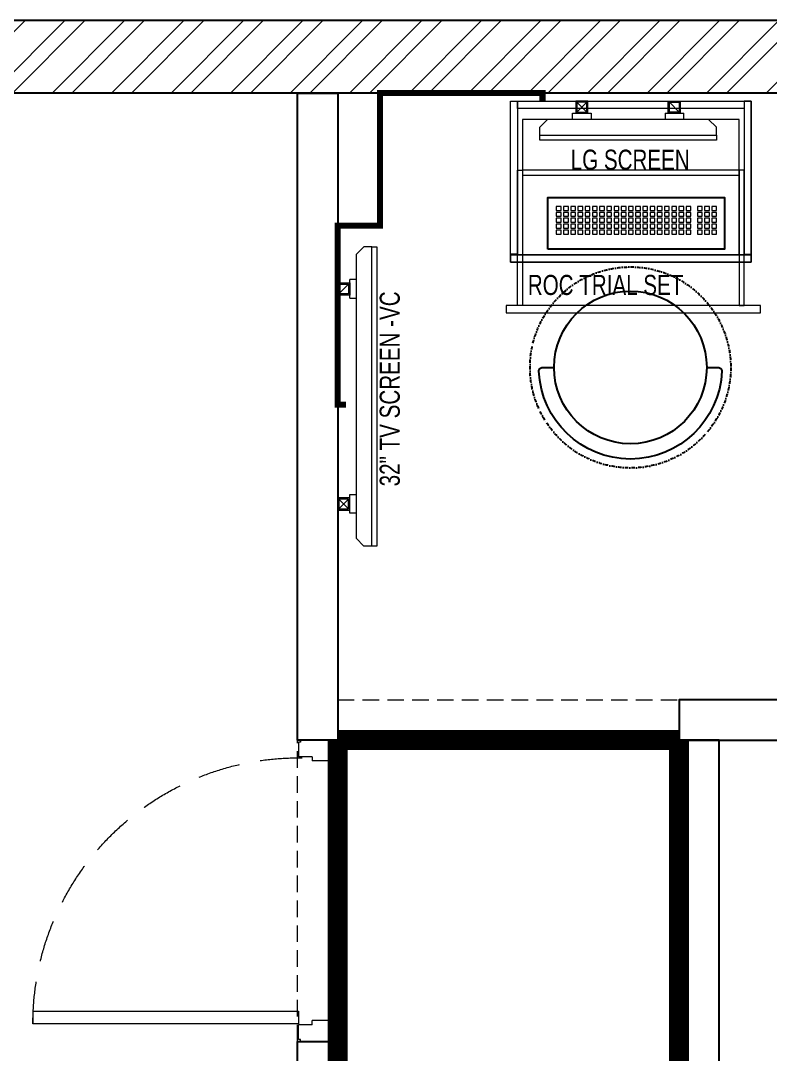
# Model space of a CAD drawing. Header units: feet. Extents: x 3461863 to 3472783, y -5468140 to -5450300.
# Drawn here: x 3469264 to 3471131, y -5452872 to -5450300 of the extents above; entities that cross this region are included whole.
import ezdxf

# ---------------------------------------------------------------- set-up
doc = ezdxf.new("R2010")
doc.units = ezdxf.units.FT
doc.header["$LTSCALE"] = 33
doc.header["$MEASUREMENT"] = 0
for name, pattern in [('a_p6_plan_L18$0$HIDDEN', [0.375, 0.25, -0.125]), ('ACAD_ISO03W100', [30, 12, -18]), ('DASHDOT2', [0.5, 0.25, -0.125, 0, -0.125]), ('HIDDEN', [9.525, 6.35, -3.175]), ('HIDDEN2', [4.7625, 3.175, -1.5875])]:
    doc.linetypes.add(name, pattern=pattern)
doc.layers.add('A-WALL', color=1, linetype='Continuous')
doc.layers.add('LAMINATE FINISH', color=80, linetype='Continuous')
for name, color, linetype, lineweight in [('Door', 2, 'Continuous', 13), ('Floor-Unit', 1, 'Continuous', 13), ('LENS-CURTAIN', 5, 'a_p6_plan_L18$0$HIDDEN', 9), ('LENS-DIM', 252, 'Continuous', 5), ('LENS-DOOR', 34, 'Continuous', 20), ('LENS-FURNITURE', 13, 'Continuous', 9), ('LENS-PARTITION', 21, 'Continuous', 25), ('LENS-TEXT', 31, 'Continuous', 5), ('LENS_PARTITION', 21, 'Continuous', 25), ('LK-EQPMT', 3, 'Continuous', 18), ('LK-TILES FINISH', 251, 'Continuous', 5), ('LN-ELEVATION-1', 81, 'Continuous', 25), ('LN-ELEVATION-2', 103, 'Continuous', 20), ('LN-HATCH', 251, 'Continuous', 0), ('TV', 92, 'Continuous', 18)]:
    doc.layers.add(name, color=color, linetype=linetype, lineweight=lineweight)
doc.styles.get("Standard").update_dxf_attribs({"font": 'GILC____.TTF'})

# ---------------------------------------------------------------- blocks, each defined once
blk = doc.blocks.new('A$Cec5670a9')
at = {"layer": 'LN-HATCH'}
h = blk.add_hatch(dxfattribs=at)
h.set_pattern_fill('ANSI32', color=256, scale=11, angle=180)
h.set_pattern_definition([(225, (-5559415.95, -35411.84), (74.087113, -74.087113), []), (225, (-5559465.34, -35411.84), (74.087113, -74.087113), [])])
h.paths.add_polyline_path([(9802.7, -4655.8), (9802.7, -1975.8), (9622.7, -1975.8), (9622.7, -4655.8)])
h.paths.add_polyline_path([(9802.7, -1475.8), (9802.7, 1885.2), (9622.7, 1885.2), (9622.7, -869.4), (9622.7, -1475.8)])
h.paths.add_polyline_path([(9802.7, 2385.2), (9802.7, 6735.2), (9622.7, 6735.2), (9622.7, 2385.2)])
h.paths.add_polyline_path([(9301.9, 11875.2), (9301.9, 12055.2), (4642.7, 12055.2), (4642.7, 11875.2)])
h.paths.add_polyline_path([(9802.7, 6995.2), (9802.7, 11795.2), (9622.7, 11795.2), (9622.7, 6995.2)])
at = {"layer": 'A-WALL'}
for p, q in [((9302.7, 12055.2), (2812.7, 12055.2)), ((9302.7, 11875.2), (4642.7, 11875.2))]:
    blk.add_line(p, q, dxfattribs=at)
blk = doc.blocks.new('TRIAL SET ROC')
at = {"layer": 'LENS-DIM', "ltscale": 0.5}
for points in [[(-400.4, -364.3), (-430.4, -364.3)], [(169.6, -364.3), (139.6, -364.3)]]:
    blk.add_lwpolyline(points, dxfattribs=at)
at = {"layer": 'LENS-FURNITURE'}
blk.add_lwpolyline([(-430.4, 18), (169.6, 18), (169.6, -382.3), (-430.4, -382.3)], close=True, dxfattribs=at)
at = {"layer": 'LENS-FURNITURE', "color": 146}
for points in [[(-412.4, -153.6), (-400.4, -153.6), (-400.4, -490.6), (-412.4, -490.6)], [(139.6, -153.6), (-400.4, -153.6), (-400.4, -165.6), (139.6, -165.6)], [(151.6, -153.6), (139.6, -153.6), (139.6, -490.6), (151.6, -490.6)], [(192.1, -490.6), (-440.9, -490.6), (-440.9, -508.6), (192.1, -508.6)]]:
    blk.add_lwpolyline(points, close=True, dxfattribs=at)
at = {"layer": 'LN-ELEVATION-2'}
for points in [[(-430.4, 18), (-412.4, 18), (-412.4, -362.3), (-430.4, -362.3)], [(-412.4, 18), (151.6, 18), (151.6, 0), (-412.4, 0)], [(169.6, 18), (151.6, 18), (151.6, -362.3), (169.6, -362.3)], [(169.6, -364.3), (-430.4, -364.3), (-430.4, -382.3), (169.6, -382.3)], [(169.6, -382.3), (-430.4, -382.3), (-430.4, -364.3), (169.6, -364.3)]]:
    blk.add_lwpolyline(points, close=True, dxfattribs=at)
at = {"layer": 'LN-ELEVATION-2', "linetype": 'HIDDEN', "ltscale": 100}
blk.add_lwpolyline([(-400.4, -364.3), (139.6, -364.3), (139.6, -27.4), (-400.4, -27.4)], close=True, dxfattribs=at)
at = {"insert": (-386.9, -414.1), "char_height": 50, "attachment_point": 1}
blk.add_mtext_dynamic_manual_height_columns('ROC TRIAL SET', width=625.228, gutter_width=500, heights=[0], dxfattribs=at)
blk = doc.blocks.new('*U26')
at = {"layer": 'LK-EQPMT', "ltscale": 12}
blk.add_lwpolyline([(6, 4.9), (-6, 4.9), (-6, -4.9), (6, -4.9)], close=True, dxfattribs=at)
blk = doc.blocks.new('*U27')
at = {"color": 0, "linetype": 'ByBlock', "lineweight": -2}
for p in [(0, 0), (18, 0), (35.9, 0), (53.9, 0), (71.8, 0), (89.8, 0), (107.8, 0), (125.7, 0), (143.7, 0), (161.6, 0), (179.6, 0), (197.6, 0), (215.5, 0), (233.5, 0), (251.4, 0), (269.4, 0), (287.4, 0), (305.3, 0), (323.3, 0), (0, -14.7), (0, -29.5), (18, -14.7), (18, -29.5), (35.9, -14.7), (35.9, -29.5), (53.9, -14.7), (53.9, -29.5), (71.8, -14.7), (71.8, -29.5), (89.8, -14.7), (89.8, -29.5), (107.8, -14.7), (107.8, -29.5), (125.7, -14.7), (125.7, -29.5), (143.7, -14.7), (143.7, -29.5), (161.6, -14.7), (161.6, -29.5), (179.6, -14.7), (179.6, -29.5), (197.6, -14.7), (197.6, -29.5), (215.5, -14.7), (215.5, -29.5), (233.5, -14.7), (233.5, -29.5), (251.4, -14.7), (251.4, -29.5), (269.4, -14.7), (269.4, -29.5), (287.4, -14.7), (287.4, -29.5), (305.3, -14.7), (305.3, -29.5), (323.3, -14.7), (323.3, -29.5), (0, -44.2), (18, -44.2), (35.9, -44.2), (53.9, -44.2), (71.8, -44.2), (89.8, -44.2), (107.8, -44.2), (125.7, -44.2), (143.7, -44.2), (161.6, -44.2), (179.6, -44.2), (197.6, -44.2), (215.5, -44.2), (233.5, -44.2), (251.4, -44.2), (269.4, -44.2), (287.4, -44.2), (305.3, -44.2), (323.3, -44.2), (0, -59), (18, -59), (35.9, -59), (53.9, -59), (71.8, -59), (89.8, -59), (107.8, -59), (125.7, -59), (143.7, -59), (161.6, -59), (179.6, -59), (197.6, -59), (215.5, -59), (233.5, -59), (251.4, -59), (269.4, -59), (287.4, -59), (305.3, -59), (323.3, -59)]:
    blk.add_blockref('*U26', p, dxfattribs=at)
blk = doc.blocks.new('*U24')
at = {"layer": 'LK-EQPMT', "ltscale": 12}
blk.add_lwpolyline([(6, 4.9), (-6, 4.9), (-6, -4.9), (6, -4.9)], close=True, dxfattribs=at)
blk = doc.blocks.new('*U25')
at = {"color": 0, "linetype": 'ByBlock', "lineweight": -2}
for p in [(0, 0), (18, 0), (35.9, 0), (0, -14.7), (0, -29.5), (18, -14.7), (18, -29.5), (35.9, -14.7), (35.9, -29.5), (0, -44.2), (18, -44.2), (35.9, -44.2), (0, -59), (18, -59), (35.9, -59)]:
    blk.add_blockref('*U24', p, dxfattribs=at)
blk = doc.blocks.new('*U19')
at = {"ltscale": 12}
blk.add_lwpolyline([(8, 0), (8, 129.1), (448, 129.1), (448, 0)], close=True, dxfattribs=at)
for name, p in [('*U27', (35.2, 101.6)), ('*U25', (386.6, 101.6))]:
    blk.add_blockref(name, p)
blk = doc.blocks.new('CLINIC SCREEN')
at = {"layer": 'TV'}
for p, q in [((-103.1, 42.9), (-127.4, 18.6)), ((-127.4, 42.9), (-103.1, 18.6)), ((102.7, 42.9), (127, 18.6))]:
    blk.add_line(p, q, dxfattribs=at)
at = {"layer": 'TV', "ltscale": 12}
for p, q in [((-220, -19.4), (-200.6, 0)), ((200.6, 0), (-200.6, 0)), ((-138.5, 0), (-138.5, 15.5)), ((-138.5, 15.5), (-92, 15.5)), ((-92, 15.5), (-92, 0)), ((92, 15.5), (92, 0)), ((92, 15.5), (138.5, 15.5)), ((138.5, 0), (138.5, 15.5)), ((220, -19.4), (200.6, 0)), ((-220, -38.8), (-220, -19.4)), ((220, -38.8), (220, -19.4))]:
    blk.add_line(p, q, dxfattribs=at)
at = {"layer": 'TV'}
for points in [[(-130.4, 15.5), (-100.1, 15.5), (-100.1, 45.9), (-130.4, 45.9)], [(-127.4, 18.6), (-103.1, 18.6), (-103.1, 42.9), (-127.4, 42.9)], [(130, 15.5), (99.7, 15.5), (99.7, 45.9), (130, 45.9)], [(127, 18.6), (102.7, 18.6), (102.7, 42.9), (127, 42.9)]]:
    blk.add_lwpolyline(points, close=True, dxfattribs=at)
at = {"layer": 'TV', "ltscale": 12}
blk.add_lwpolyline([(-220, -51.7), (-220, -38.8), (220, -38.8), (220, -51.7)], close=True, dxfattribs=at)
at = {"layer": 'Floor-Unit', "color": 0, "ltscale": 2, "insert": (5.2, -100.4), "char_height": 50, "attachment_point": 5}
blk.add_mtext_dynamic_manual_height_columns('LG SCREEN', width=466.48, gutter_width=12.5, heights=[0], dxfattribs=at)
blk = doc.blocks.new('DOCTOR STOOL')
at = {"layer": 'LN-ELEVATION-1', "ltscale": 100}
blk.add_lwpolyline([(228, 37.8), (228, 9.1, -0.426474), (218.5, 0, -0.959166), (218.5, 455.6, -0.426474), (228, 446.5), (228, 417.8)], format="xyb", dxfattribs=at)
at = {"layer": 'LN-ELEVATION-1', "linetype": 'DASHDOT2'}
blk.add_circle((228, 227.8), 250, dxfattribs=at)
at = {"layer": 'LN-ELEVATION-1', "ltscale": 100}
blk.add_circle((228, 227.8), 190, dxfattribs=at)
blk = doc.blocks.new('32INCH VC FOR CLINIC')
at = {"layer": 'LK-EQPMT'}
for p, q in [((116.9, 152.6), (92.6, 128.3)), ((92.6, 152.6), (116.9, 128.3)), ((627.7, 152.6), (652, 128.3))]:
    blk.add_line(p, q, dxfattribs=at)
at = {"layer": 'LK-EQPMT', "ltscale": 12}
for p, q in [((0, 90.3), (19.4, 109.7)), ((725.6, 109.7), (19.4, 109.7)), ((81.5, 109.7), (81.5, 125.2)), ((81.5, 125.2), (128, 125.2)), ((128, 125.2), (128, 109.7)), ((617, 125.2), (617, 109.7)), ((617, 125.2), (663.5, 125.2)), ((663.5, 109.7), (663.5, 125.2)), ((745, 90.3), (725.6, 109.7)), ((0, 70.9), (0, 90.3)), ((745, 70.9), (745, 90.3))]:
    blk.add_line(p, q, dxfattribs=at)
at = {"layer": 'LK-EQPMT'}
for points in [[(89.6, 125.2), (119.9, 125.2), (119.9, 155.6), (89.6, 155.6)], [(655, 125.2), (624.7, 125.2), (624.7, 155.6), (655, 155.6)], [(92.6, 128.3), (116.9, 128.3), (116.9, 152.6), (92.6, 152.6)], [(652, 128.3), (627.7, 128.3), (627.7, 152.6), (652, 152.6)]]:
    blk.add_lwpolyline(points, close=True, dxfattribs=at)
at = {"layer": 'LK-EQPMT', "ltscale": 12}
blk.add_lwpolyline([(0, 58), (0, 70.9), (745, 70.9), (745, 58)], close=True, dxfattribs=at)
at = {"layer": 'LENS-TEXT', "color": 0, "ltscale": 2, "insert": (391.2, 25.6), "char_height": 50, "attachment_point": 5}
blk.add_mtext_dynamic_manual_height_columns('32" TV SCREEN -VC', width=466.48, gutter_width=12.5, heights=[0], dxfattribs=at)
blk = doc.blocks.new('*U47')
at = {"layer": 'LENS-DOOR'}
for p, q in [((548121.7, 1779235.3), (548121.7, 1778573.8)), ((548121.7, 1779235.3), (548153, 1779235.3)), ((548153, 1778573.8), (548153, 1779235.3)), ((547447.3, 1778568.6), (547452.5, 1778568.6)), ((547447.3, 1778484.1), (547447.3, 1778568.6)), ((547452.5, 1778573.8), (547488.9, 1778573.8)), ((547452.5, 1778568.6), (547452.5, 1778573.8)), ((547488.9, 1778539.9), (547488.9, 1778573.8)), ((548121.7, 1778573.8), (548153, 1778573.8)), ((548192.1, 1778573.8), (548155.6, 1778573.8)), ((548155.6, 1778539.9), (548155.6, 1778573.8)), ((548192.1, 1778568.6), (548192.1, 1778573.8)), ((548197.3, 1778568.6), (548192.1, 1778568.6)), ((548197.3, 1778484.1), (548197.3, 1778568.6)), ((547488.9, 1778539.9), (547499.3, 1778539.9)), ((547499.3, 1778478.9), (547499.3, 1778539.9)), ((548145.2, 1778478.9), (548145.2, 1778539.9)), ((548155.6, 1778539.9), (548145.2, 1778539.9)), ((547447.3, 1778484.1), (547452.5, 1778484.1)), ((547452.5, 1778478.9), (547452.5, 1778484.1)), ((548192.1, 1778478.9), (548192.1, 1778484.1)), ((548197.3, 1778484.1), (548192.1, 1778484.1)), ((547452.5, 1778478.9), (547499.3, 1778478.9)), ((548192.1, 1778478.9), (548145.2, 1778478.9))]:
    blk.add_line(p, q, dxfattribs=at)
at = {"layer": 'LENS-DOOR', "color": 7, "linetype": 'HIDDEN2'}
blk.add_ellipse((548153, 1778573.8), major_axis=(-661.5, 0), ratio=1, start_param=-1.570791, end_param=0.051209, dxfattribs=at)

msp = doc.modelspace()

# ---------------------------------------------------------------- linework, layer by layer
at = {"color": 13, "linetype": 'ACAD_ISO03W100', "ltscale": 0.01, "const_width": 15}
msp.add_lwpolyline([(3470563.4, -5450500.2), (3470563.4, -5450479.9), (3470158.4, -5450479.9), (3470158.4, -5450809.9), (3470053.4, -5450809.9), (3470053.4, -5451254.9), (3470074.3, -5451254.9)], dxfattribs=at)
at = {"layer": 'LAMINATE FINISH', "color": 85, "linetype": 'ACAD_ISO03W100', "ltscale": 0.05, "const_width": 50}
msp.add_lwpolyline([(3470053.4, -5452089.7), (3470053.4, -5452839.7)], dxfattribs=at)
at = {"layer": 'LENS-CURTAIN', "ltscale": 5}
for points in [[(3470053.4, -5451989.7), (3470903.4, -5451989.7), (3470903.4, -5452089.7), (3470053.4, -5452089.7)], [(3470053.4, -5452839.7), (3469953.4, -5452839.7), (3469953.4, -5452089.7), (3470053.4, -5452089.7)]]:
    msp.add_lwpolyline(points, close=True, dxfattribs=at)
at = {"layer": 'LENS-PARTITION'}
for points in [[(3470053.4, -5452089.7), (3469953.4, -5452089.7), (3469953.4, -5450479.7), (3470053.4, -5450479.7)], [(3470903.4, -5452089.7), (3472603.4, -5452089.7), (3472603.4, -5451989.7), (3470903.4, -5451989.7)], [(3471003.4, -5452089.7), (3470903.4, -5452089.7), (3470903.4, -5453269.7), (3471003.4, -5453269.7)], [(3469953.4, -5452839.7), (3470053.4, -5452839.7), (3470053.4, -5455519.7), (3469953.4, -5455519.7)]]:
    msp.add_lwpolyline(points, close=True, dxfattribs=at)
at = {"layer": 'LK-TILES FINISH', "color": 212, "linetype": 'ACAD_ISO03W100', "ltscale": 0.05, "const_width": 50}
for points in [[(3470903.4, -5452089.7), (3470903.4, -5455519.7), (3470053.4, -5455519.7), (3470053.4, -5452839.7)], [(3470903.4, -5452089.7), (3470053.4, -5452089.7)]]:
    msp.add_lwpolyline(points, dxfattribs=at)

# ---------------------------------------------------------------- block references
for name, p in [('TRIAL SET ROC', (3470913.8, -5450518.2)), ('*U19', (3470568.6, -5450868.5))]:
    msp.add_blockref(name, p)
at = {"rotation": 90}
msp.add_blockref('32INCH VC FOR CLINIC', (3470209, -5451607.1), dxfattribs=at)
at = {"layer": 'Door', "xscale": -1, "rotation": 90}
msp.add_blockref('*U47', (5248529.8, -4904642.5), dxfattribs=at)
at = {"layer": 'LENS-DIM', "color": 3}
msp.add_blockref('A$Cec5670a9', (3462980.7, -5462354.9), dxfattribs=at)
at = {"layer": 'LENS-FURNITURE', "rotation": 90}
msp.add_blockref('DOCTOR STOOL', (3471010.1, -5451390.5), dxfattribs=at)
at = {"layer": 'LENS_PARTITION'}
msp.add_blockref('CLINIC SCREEN', (3470776.6, -5450545.6), dxfattribs=at)

doc.saveas('drawing.dxf')
